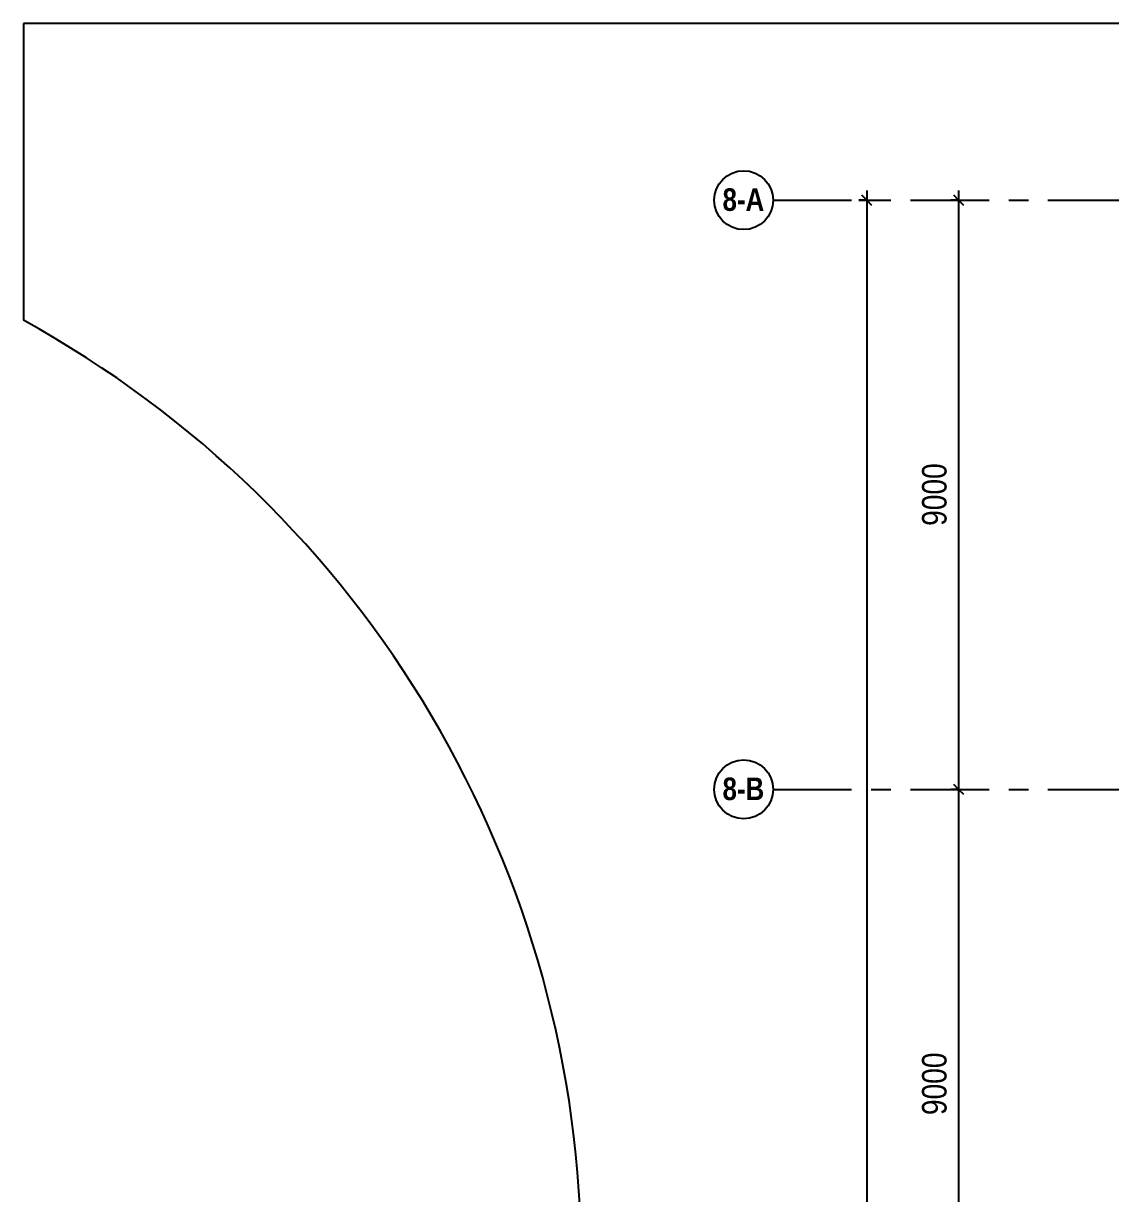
# Model space of a CAD drawing. Header units: millimetres. Extents: x -92759 to 184353, y -15225 to 86714.
# Drawn here: x -92759 to -76150, y 64167 to 82041 of the extents above; entities that cross this region are included whole.
import ezdxf

# ---------------------------------------------------------------- set-up
doc = ezdxf.new("R2010")
doc.units = ezdxf.units.MM
doc.linetypes.add('IDA - Grid Line', pattern=[2100, 1200, -300, 300, -300])
for name, color, linetype in [('0-1', 9, 'Continuous'), ('A-_ANOT----_D', 8, 'Continuous'), ('A-_ANOT----_D-150', 8, 'Continuous'), ('A-_FLOR----_E', 8, 'Continuous'), ('S-_ANOTGRID_E', 8, 'Continuous')]:
    doc.layers.add(name, color=color, linetype=linetype)
doc.layers.add('S-_ANOTGRID_E-1', color=9, linetype='IDA - Grid Line', true_color=0x808080)
doc.styles.add('Arial Narrow', font='ARIALN.TTF')
doc.styles.add('Arial Narrow_B', font='ARIALNB.TTF', dxfattribs={"height": 345})
doc.dimstyles.new('IDA_-_Arial_-_2_5mm_-_Black_-_Diagonal', dxfattribs={"dimscale": 304.8, "dimtxt": 383.786615, "dimasz": 0.492126, "dimexe": 0.492126, "dimexo": 0.738189, "dimgap": 0.246063, "dimtad": 1, "dimdec": 0, "dimzin": 0, "dimdsep": 46, "dimtxsty": 'Arial Narrow', "dimblk1": 'OBLIQUE', "dimblk2": 'OBLIQUE', "dimsah": 1, "dimcen": 0.09, "dimdle": 0.492126, "dimazin": 0, "dimtfac": 1, "dimtdec": 4, "dimtix": 1, "dimtmove": 0, "dimatfit": 3, "dimfxl": 1, "dimtvp": 1, "dimtolj": 1, "dimtzin": 0, "dimarcsym": 2})
doc.dimstyles.new('IDA_-_Arial_-_2_5mm_-_Black_-_Diagonal_1', dxfattribs={"dimscale": 304.8, "dimtxt": 383.786615, "dimasz": 0.492126, "dimexe": 0.492126, "dimexo": 0.738189, "dimgap": 0.246063, "dimtad": 1, "dimdec": 0, "dimzin": 0, "dimdsep": 46, "dimtxsty": 'Arial Narrow', "dimblk1": 'OBLIQUE', "dimblk2": 'OBLIQUE', "dimsah": 1, "dimcen": 0.09, "dimdle": 0.492126, "dimazin": 0, "dimtfac": 1, "dimtdec": 4, "dimtix": 1, "dimtmove": 2, "dimatfit": 3, "dimfxl": 1, "dimtvp": 1, "dimtolj": 1, "dimtzin": 0, "dimarcsym": 2})

# ---------------------------------------------------------------- blocks, each defined once
blk = doc.blocks.new('Grid - 3_0mm Dia-7015051-BLK8_RHH_1ST STOREY PLAN')
at = {"layer": 'S-_ANOTGRID_E'}
blk.add_circle((0, 0), 3, dxfattribs=at)
blk = doc.blocks.new('DIMBLOCK7-BLK8_RHH_1ST STOREY PLAN')
at = {"layer": 'A-_ANOT----_D-150', "transparency": 16777216}
for p, q in [((-23786, 6262), (-23517, 6262)), ((-23667, 6262), (-23786, 6262)), ((-23667, 6262), (-23742, 6337)), ((-23667, 6412), (-23667, -2738)), ((-23667, 6262), (-23592, 6187)), ((-23667, -2738), (-23742, -2663)), ((-23786, -2738), (-23517, -2738)), ((-23667, -2738), (-23786, -2738)), ((-23667, -2738), (-23592, -2813))]:
    blk.add_line(p, q, dxfattribs=at)
at = {"layer": 'A-_ANOT----_D-150', "color": 0, "transparency": 16777216, "insert": (-24227, 1287), "char_height": 375, "width": 1140.39, "attachment_point": 1, "rotation": 90, "line_spacing_factor": 0.974696, "style": 'Arial Narrow'}
blk.add_mtext('9000', dxfattribs=at)
blk = doc.blocks.new('_Oblique')
at = {"color": 0, "linetype": 'ByBlock', "lineweight": -2}
blk.add_line((-0.5, -0.5), (0.5, 0.5), dxfattribs=at)
blk = doc.blocks.new('DIMBLOCK8-BLK8_RHH_1ST STOREY PLAN')
at = {"layer": 'A-_ANOT----_D-150', "transparency": 16777216}
for p, q in [((-23667, -2738), (-23742, -2663)), ((-23786, -2738), (-23517, -2738)), ((-23667, -2738), (-23786, -2738)), ((-23667, -2738), (-23667, -11738)), ((-23667, -2738), (-23592, -2813)), ((-23786, -11738), (-23517, -11738)), ((-23667, -11738), (-23786, -11738)), ((-23667, -11738), (-23742, -11663)), ((-23667, -11738), (-23592, -11813))]:
    blk.add_line(p, q, dxfattribs=at)
at = {"layer": 'A-_ANOT----_D-150', "color": 0, "transparency": 16777216, "insert": (-24227, -7713), "char_height": 375, "width": 1140.39, "attachment_point": 1, "rotation": 90, "line_spacing_factor": 0.974696, "style": 'Arial Narrow'}
blk.add_mtext('9000', dxfattribs=at)
blk = doc.blocks.new('DIMBLOCK15-BLK8_RHH_1ST STOREY PLAN')
at = {"layer": 'A-_ANOT----_D-150', "transparency": 16777216}
for p, q in [((-25190, 6262), (-24921, 6262)), ((-25071, 6262), (-25190, 6262)), ((-25071, 6262), (-25146, 6337)), ((-25071, 6412), (-25071, -50488)), ((-25071, 6262), (-24996, 6187)), ((-25190, -50338), (-24921, -50338)), ((-25071, -50338), (-25190, -50338)), ((-25071, -50338), (-25146, -50263)), ((-25071, -50338), (-24996, -50413))]:
    blk.add_line(p, q, dxfattribs=at)
at = {"layer": 'A-_ANOT----_D-150', "color": 0, "transparency": 16777216, "insert": (-25631, -22798), "char_height": 375, "width": 1425.49, "attachment_point": 1, "rotation": 90, "line_spacing_factor": 0.974696, "style": 'Arial Narrow'}
blk.add_mtext('56600', dxfattribs=at)
blk = doc.blocks.new('A$Cb2bf8f38')
at = {"layer": 'A-_FLOR----_E'}
for p, q in [((-49825.7, 49500), (-49825.7, 44965.5)), ((15877.7, 49500), (-49825.7, 49500))]:
    blk.add_line(p, q, dxfattribs=at)
blk.add_arc((-57750, 30550), 16450, 0, 61.20201, dxfattribs=at)
at = {"layer": 'S-_ANOTGRID_E-1'}
for p, q in [((-38373.1, 46800), (13584.7, 46800)), ((-38373.1, 37800), (13584.7, 37800))]:
    blk.add_line(p, q, dxfattribs=at)
at = {"layer": 'S-_ANOTGRID_E', "xscale": 149.9999999999999, "yscale": 149.9999999999999, "zscale": 149.9999999999999, "rotation": 269.9999999999996}
for p in [(-38823.1, 46800), (-38823.1, 37800)]:
    blk.add_blockref('Grid - 3_0mm Dia-7015051-BLK8_RHH_1ST STOREY PLAN', p, dxfattribs=at)
at = {"layer": 'S-_ANOTGRID_E', "char_height": 345, "width": 757.595, "attachment_point": 1, "style": 'Arial Narrow_B'}
for s, insert in [('8-A', (-39144.9, 46981.4)), ('8-B', (-39144.9, 37981.4))]:
    blk.add_mtext(s, dxfattribs=dict(at, insert=insert))
at = {"layer": 'A-_ANOT----_D'}
dim = blk.add_linear_dim(base=(-36942.1, -9800), p1=(-36836.1, 46800), p2=(-36836.1, -9800), angle=90, dimstyle='IDA_-_Arial_-_2_5mm_-_Black_-_Diagonal_1', override={"dimpost": '<>', "dimfxl": 56600}, dxfattribs=at)
dim.commit()
dim.dimension.update_dxf_attribs({"geometry": 'DIMBLOCK15-BLK8_RHH_1ST STOREY PLAN', "text_midpoint": (-37251.8, 18453.3), "dimtype": 128, "text_rotation": 90, "insert": (-11871, 40538.3)})
for base, p1, p2, picture, middle in [((-35538.3, 37800), (-35432.2, 46800), (-35432.2, 37800), 'DIMBLOCK7-BLK8_RHH_1ST STOREY PLAN', (-35804.7, 42300)), ((-35538.3, 28800), (-35432.2, 37800), (-35432.2, 28800), 'DIMBLOCK8-BLK8_RHH_1ST STOREY PLAN', (-35804.7, 33300))]:
    dim = blk.add_linear_dim(base=base, p1=p1, p2=p2, angle=90, dimstyle='IDA_-_Arial_-_2_5mm_-_Black_-_Diagonal', override={"dimpost": '<>', "dimfxl": 9000}, dxfattribs=at)
    dim.commit()
    dim.dimension.update_dxf_attribs({"geometry": picture, "text_midpoint": middle, "insert": (-11871, 40538.3)})

msp = doc.modelspace()

# ---------------------------------------------------------------- block references
at = {"layer": '0-1'}
msp.add_blockref('A$Cb2bf8f38', (-42933, 32541), dxfattribs=at)

doc.saveas('drawing.dxf')
